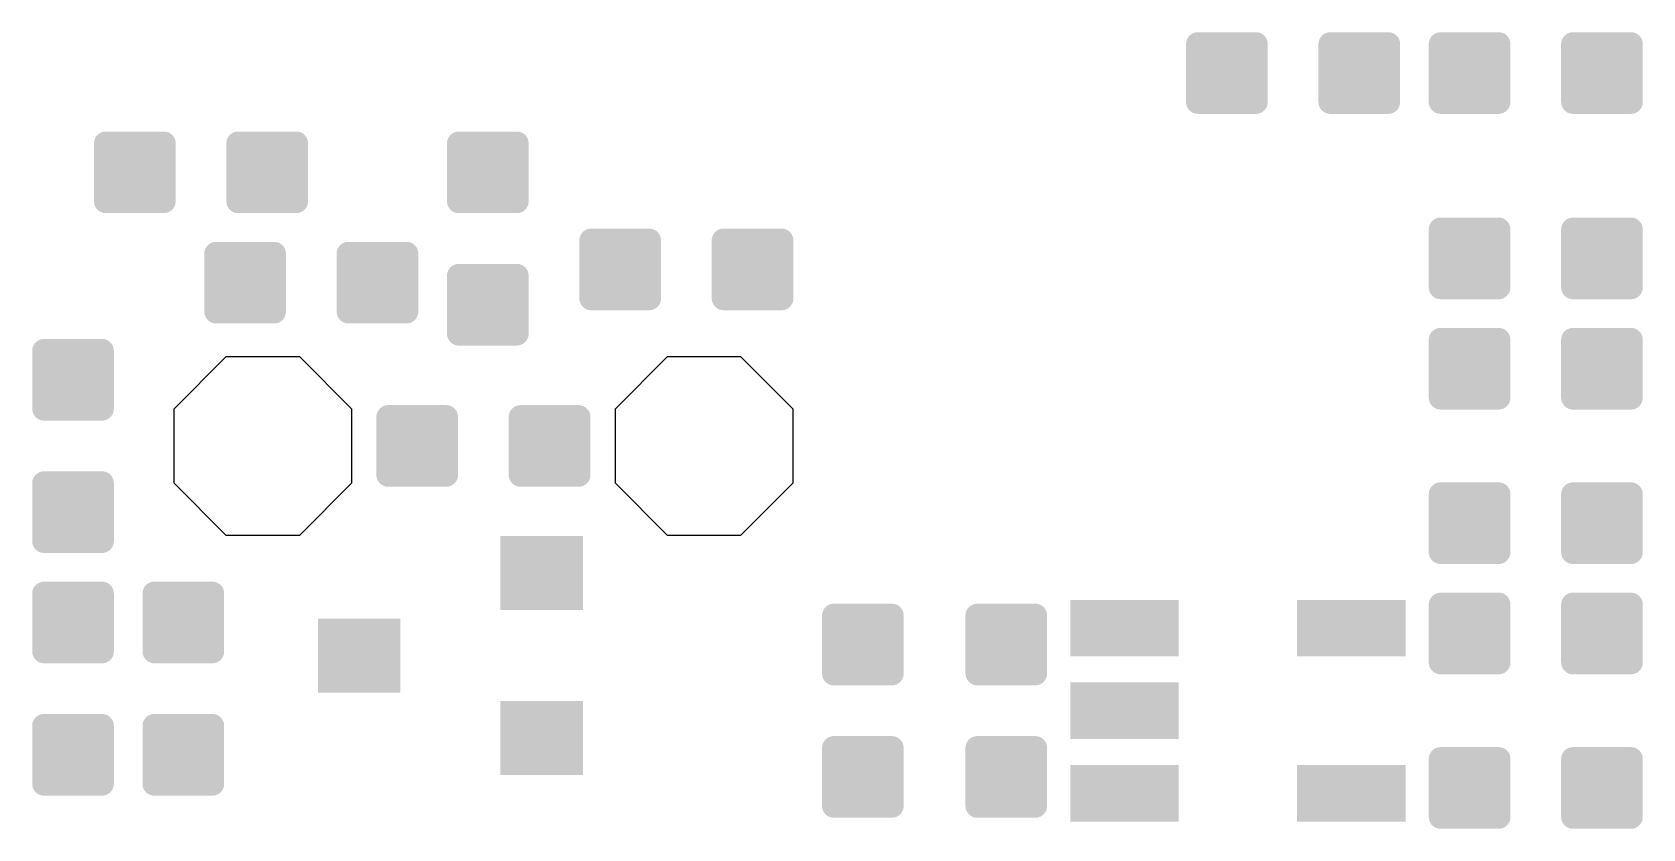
# Model space of a CAD drawing. Extents: x 1.7 to 90.8, y -4.9 to 4.9.
# Drawn here: x 26.76 to 45.3, y -4.41 to 4.76 of the extents above; entities that cross this region are included whole.
import ezdxf

# ---------------------------------------------------------------- set-up
doc = ezdxf.new("R2010")
doc.units = 0
doc.layers.add('16', color=132, linetype='CONTINUOUS')

# ---------------------------------------------------------------- blocks, each defined once
blk = doc.blocks.new('RECT')
blk.add_solid([(-0.5, -0.5), (0.5, -0.5), (-0.5, 0.5), (0.5, 0.5)])

msp = doc.modelspace()

# ---------------------------------------------------------------- linework, layer by layer
at = {"layer": '16'}
for p, q in [((28.9893, 1.0254), (28.3886, 0.4247)), ((29.8387, 1.0254), (28.9893, 1.0254)), ((30.4394, 0.4247), (29.8387, 1.0254)), ((34.0693, 1.0254), (33.4686, 0.4247)), ((34.9187, 1.0254), (34.0693, 1.0254)), ((35.5194, 0.4247), (34.9187, 1.0254)), ((28.3886, 0.4247), (28.3886, -0.4247)), ((30.4394, -0.4247), (30.4394, 0.4247)), ((33.4686, 0.4247), (33.4686, -0.4247)), ((35.5194, -0.4247), (35.5194, 0.4247)), ((28.3886, -0.4247), (28.9893, -1.0254)), ((29.8387, -1.0254), (30.4394, -0.4247)), ((33.4686, -0.4247), (34.0693, -1.0254)), ((34.9187, -1.0254), (35.5194, -0.4247)), ((28.9893, -1.0254), (29.8387, -1.0254)), ((34.0693, -1.0254), (34.9187, -1.0254))]:
    msp.add_line(p, q, dxfattribs=at)
at = {"layer": '16', "const_width": 0.1363}
for points in [[(40.1793, 4.6944, 1), (40.1793, 4.5582)], [(40.2474, 4.6263, 1), (40.1112, 4.6263)], [(40.9148, 4.6263, 1), (40.7786, 4.6263)], [(40.8467, 4.5582, 1), (40.8467, 4.6944)], [(41.7033, 4.6944, 1), (41.7033, 4.5582)], [(41.7714, 4.6263, 1), (41.6352, 4.6263)], [(42.4388, 4.6263, 1), (42.3026, 4.6263)], [(42.3707, 4.5582, 1), (42.3707, 4.6944)], [(42.9733, 4.6944, 1), (42.9733, 4.5582)], [(43.0414, 4.6263, 1), (42.9052, 4.6263)], [(43.7088, 4.6263, 1), (43.5726, 4.6263)], [(43.6407, 4.5582, 1), (43.6407, 4.6944)], [(44.4973, 4.6944, 1), (44.4973, 4.5582)], [(44.5654, 4.6263, 1), (44.4292, 4.6263)], [(45.2328, 4.6263, 1), (45.0966, 4.6263)], [(45.1647, 4.5582, 1), (45.1647, 4.6944)], [(40.1793, 4.5448, 1), (40.1793, 4.4086)], [(40.8467, 4.4086, 1), (40.8467, 4.5448)], [(41.7033, 4.5448, 1), (41.7033, 4.4086)], [(42.3707, 4.4086, 1), (42.3707, 4.5448)], [(42.9733, 4.5448, 1), (42.9733, 4.4086)], [(43.6407, 4.4086, 1), (43.6407, 4.5448)], [(44.4973, 4.5448, 1), (44.4973, 4.4086)], [(45.1647, 4.4086, 1), (45.1647, 4.5448)], [(40.1793, 4.2859, 1), (40.1793, 4.1497)], [(40.8467, 4.1497, 1), (40.8467, 4.2859)], [(41.7033, 4.2859, 1), (41.7033, 4.1497)], [(42.3707, 4.1497, 1), (42.3707, 4.2859)], [(42.9733, 4.2859, 1), (42.9733, 4.1497)], [(43.6407, 4.1497, 1), (43.6407, 4.2859)], [(44.4973, 4.2859, 1), (44.4973, 4.1497)], [(45.1647, 4.1497, 1), (45.1647, 4.2859)], [(40.1793, 4.027, 1), (40.1793, 3.8908)], [(40.8467, 3.8908, 1), (40.8467, 4.027)], [(41.7033, 4.027, 1), (41.7033, 3.8908)], [(42.3707, 3.8908, 1), (42.3707, 4.027)], [(42.9733, 4.027, 1), (42.9733, 3.8908)], [(43.6407, 3.8908, 1), (43.6407, 4.027)], [(44.4973, 4.027, 1), (44.4973, 3.8908)], [(45.1647, 3.8908, 1), (45.1647, 4.027)], [(40.1112, 3.9589, 1), (40.2474, 3.9589)], [(40.7786, 3.9589, 1), (40.9148, 3.9589)], [(41.6352, 3.9589, 1), (41.7714, 3.9589)], [(42.3026, 3.9589, 1), (42.4388, 3.9589)], [(42.9052, 3.9589, 1), (43.0414, 3.9589)], [(43.5726, 3.9589, 1), (43.7088, 3.9589)], [(44.4292, 3.9589, 1), (44.5654, 3.9589)], [(45.0966, 3.9589, 1), (45.2328, 3.9589)], [(27.6744, 3.4833, 1), (27.5382, 3.4833)], [(27.6063, 3.5514, 1), (27.6063, 3.4152)], [(28.3418, 3.4833, 1), (28.2056, 3.4833)], [(28.2737, 3.4152, 1), (28.2737, 3.5514)], [(29.1303, 3.5514, 1), (29.1303, 3.4152)], [(29.1984, 3.4833, 1), (29.0622, 3.4833)], [(29.8658, 3.4833, 1), (29.7296, 3.4833)], [(29.7977, 3.4152, 1), (29.7977, 3.5514)], [(31.7384, 3.4833, 1), (31.6022, 3.4833)], [(31.6703, 3.5514, 1), (31.6703, 3.4152)], [(32.4058, 3.4833, 1), (32.2696, 3.4833)], [(32.3377, 3.4152, 1), (32.3377, 3.5514)], [(27.6063, 3.4018, 1), (27.6063, 3.2656)], [(28.2737, 3.2656, 1), (28.2737, 3.4018)], [(29.1303, 3.4018, 1), (29.1303, 3.2656)], [(29.7977, 3.2656, 1), (29.7977, 3.4018)], [(31.6703, 3.4018, 1), (31.6703, 3.2656)], [(32.3377, 3.2656, 1), (32.3377, 3.4018)], [(27.6063, 3.1429, 1), (27.6063, 3.0067)], [(28.2737, 3.0067, 1), (28.2737, 3.1429)], [(29.1303, 3.1429, 1), (29.1303, 3.0067)], [(29.7977, 3.0067, 1), (29.7977, 3.1429)], [(31.6703, 3.1429, 1), (31.6703, 3.0067)], [(32.3377, 3.0067, 1), (32.3377, 3.1429)], [(27.5382, 2.8159, 1), (27.6744, 2.8159)], [(27.6063, 2.884, 1), (27.6063, 2.7478)], [(28.2056, 2.8159, 1), (28.3418, 2.8159)], [(28.2737, 2.7478, 1), (28.2737, 2.884)], [(29.1303, 2.884, 1), (29.1303, 2.7478)], [(29.0622, 2.8159, 1), (29.1984, 2.8159)], [(29.7296, 2.8159, 1), (29.8658, 2.8159)], [(29.7977, 2.7478, 1), (29.7977, 2.884)], [(31.6022, 2.8159, 1), (31.7384, 2.8159)], [(31.6703, 2.884, 1), (31.6703, 2.7478)], [(32.2696, 2.8159, 1), (32.4058, 2.8159)], [(32.3377, 2.7478, 1), (32.3377, 2.884)], [(43.0414, 2.4927, 1), (42.9052, 2.4927)], [(42.9733, 2.5608, 1), (42.9733, 2.4246)], [(43.7088, 2.4927, 1), (43.5726, 2.4927)], [(43.6407, 2.4246, 1), (43.6407, 2.5608)], [(44.4973, 2.5608, 1), (44.4973, 2.4246)], [(44.5654, 2.4927, 1), (44.4292, 2.4927)], [(45.2328, 2.4927, 1), (45.0966, 2.4927)], [(45.1647, 2.4246, 1), (45.1647, 2.5608)], [(33.2624, 2.3657, 1), (33.1262, 2.3657)], [(33.1943, 2.4338, 1), (33.1943, 2.2976)], [(33.9298, 2.3657, 1), (33.7936, 2.3657)], [(33.8617, 2.2976, 1), (33.8617, 2.4338)], [(34.7864, 2.3657, 1), (34.6502, 2.3657)], [(34.7183, 2.4338, 1), (34.7183, 2.2976)], [(35.4538, 2.3657, 1), (35.3176, 2.3657)], [(35.3857, 2.2976, 1), (35.3857, 2.4338)], [(42.9733, 2.4112, 1), (42.9733, 2.275)], [(43.6407, 2.275, 1), (43.6407, 2.4112)], [(44.4973, 2.4112, 1), (44.4973, 2.275)], [(45.1647, 2.275, 1), (45.1647, 2.4112)], [(28.8763, 2.2814, 1), (28.8763, 2.1452)], [(28.9444, 2.2133, 1), (28.8082, 2.2133)], [(29.6118, 2.2133, 1), (29.4756, 2.2133)], [(29.5437, 2.1452, 1), (29.5437, 2.2814)], [(30.4003, 2.2814, 1), (30.4003, 2.1452)], [(30.4684, 2.2133, 1), (30.3322, 2.2133)], [(31.1358, 2.2133, 1), (30.9996, 2.2133)], [(31.0677, 2.1452, 1), (31.0677, 2.2814)], [(33.1943, 2.2842, 1), (33.1943, 2.148)], [(33.8617, 2.148, 1), (33.8617, 2.2842)], [(34.7183, 2.2842, 1), (34.7183, 2.148)], [(35.3857, 2.148, 1), (35.3857, 2.2842)], [(28.8763, 2.1318, 1), (28.8763, 1.9956)], [(29.5437, 1.9956, 1), (29.5437, 2.1318)], [(30.4003, 2.1318, 1), (30.4003, 1.9956)], [(31.0677, 1.9956, 1), (31.0677, 2.1318)], [(31.7384, 1.9593, 1), (31.6022, 1.9593)], [(31.6703, 2.0274, 1), (31.6703, 1.8912)], [(32.4058, 1.9593, 1), (32.2696, 1.9593)], [(32.3377, 1.8912, 1), (32.3377, 2.0274)], [(33.1943, 2.0253, 1), (33.1943, 1.8891)], [(33.8617, 1.8891, 1), (33.8617, 2.0253)], [(34.7183, 2.0253, 1), (34.7183, 1.8891)], [(35.3857, 1.8891, 1), (35.3857, 2.0253)], [(42.9733, 2.1523, 1), (42.9733, 2.0161)], [(43.6407, 2.0161, 1), (43.6407, 2.1523)], [(44.4973, 2.1523, 1), (44.4973, 2.0161)], [(45.1647, 2.0161, 1), (45.1647, 2.1523)], [(28.8763, 1.8729, 1), (28.8763, 1.7367)], [(29.5437, 1.7367, 1), (29.5437, 1.8729)], [(30.4003, 1.8729, 1), (30.4003, 1.7367)], [(31.0677, 1.7367, 1), (31.0677, 1.8729)], [(31.6703, 1.8778, 1), (31.6703, 1.7416)], [(32.3377, 1.7416, 1), (32.3377, 1.8778)], [(42.9733, 1.8934, 1), (42.9733, 1.7572)], [(42.9052, 1.8253, 1), (43.0414, 1.8253)], [(43.5726, 1.8253, 1), (43.7088, 1.8253)], [(43.6407, 1.7572, 1), (43.6407, 1.8934)], [(44.4973, 1.8934, 1), (44.4973, 1.7572)], [(44.4292, 1.8253, 1), (44.5654, 1.8253)], [(45.0966, 1.8253, 1), (45.2328, 1.8253)], [(45.1647, 1.7572, 1), (45.1647, 1.8934)], [(28.8763, 1.614, 1), (28.8763, 1.4778)], [(29.5437, 1.4778, 1), (29.5437, 1.614)], [(30.4003, 1.614, 1), (30.4003, 1.4778)], [(31.0677, 1.4778, 1), (31.0677, 1.614)], [(31.6703, 1.6189, 1), (31.6703, 1.4827)], [(32.3377, 1.4827, 1), (32.3377, 1.6189)], [(33.1943, 1.7664, 1), (33.1943, 1.6302)], [(33.1262, 1.6983, 1), (33.2624, 1.6983)], [(33.7936, 1.6983, 1), (33.9298, 1.6983)], [(33.8617, 1.6302, 1), (33.8617, 1.7664)], [(34.7183, 1.7664, 1), (34.7183, 1.6302)], [(34.6502, 1.6983, 1), (34.7864, 1.6983)], [(35.3176, 1.6983, 1), (35.4538, 1.6983)], [(35.3857, 1.6302, 1), (35.3857, 1.7664)], [(28.8082, 1.5459, 1), (28.9444, 1.5459)], [(29.4756, 1.5459, 1), (29.6118, 1.5459)], [(30.3322, 1.5459, 1), (30.4684, 1.5459)], [(30.9996, 1.5459, 1), (31.1358, 1.5459)], [(31.6022, 1.2919, 1), (31.7384, 1.2919)], [(31.6703, 1.36, 1), (31.6703, 1.2238)], [(32.2696, 1.2919, 1), (32.4058, 1.2919)], [(32.3377, 1.2238, 1), (32.3377, 1.36)], [(43.0414, 1.2227, 1), (42.9052, 1.2227)], [(42.9733, 1.2908, 1), (42.9733, 1.1546)], [(43.7088, 1.2227, 1), (43.5726, 1.2227)], [(43.6407, 1.1546, 1), (43.6407, 1.2908)], [(44.5654, 1.2227, 1), (44.4292, 1.2227)], [(44.4973, 1.2908, 1), (44.4973, 1.1546)], [(45.2328, 1.2227, 1), (45.0966, 1.2227)], [(45.1647, 1.1546, 1), (45.1647, 1.2908)], [(26.9632, 1.0957, 1), (26.827, 1.0957)], [(26.8951, 1.1638, 1), (26.8951, 1.0276)], [(27.6306, 1.0957, 1), (27.4944, 1.0957)], [(27.5625, 1.0276, 1), (27.5625, 1.1638)], [(42.9733, 1.1412, 1), (42.9733, 1.005)], [(43.6407, 1.005, 1), (43.6407, 1.1412)], [(44.4973, 1.1412, 1), (44.4973, 1.005)], [(45.1647, 1.005, 1), (45.1647, 1.1412)], [(26.8951, 1.0142, 1), (26.8951, 0.878)], [(27.5625, 0.878, 1), (27.5625, 1.0142)], [(42.9733, 0.8823, 1), (42.9733, 0.7461)], [(43.6407, 0.7461, 1), (43.6407, 0.8823)], [(44.4973, 0.8823, 1), (44.4973, 0.7461)], [(45.1647, 0.7461, 1), (45.1647, 0.8823)], [(26.8951, 0.7553, 1), (26.8951, 0.6191)], [(27.5625, 0.6191, 1), (27.5625, 0.7553)], [(26.8951, 0.4964, 1), (26.8951, 0.3602)], [(27.5625, 0.3602, 1), (27.5625, 0.4964)], [(42.9733, 0.6234, 1), (42.9733, 0.4872)], [(42.9052, 0.5553, 1), (43.0414, 0.5553)], [(43.5726, 0.5553, 1), (43.7088, 0.5553)], [(43.6407, 0.4872, 1), (43.6407, 0.6234)], [(44.4973, 0.6234, 1), (44.4973, 0.4872)], [(44.4292, 0.5553, 1), (44.5654, 0.5553)], [(45.0966, 0.5553, 1), (45.2328, 0.5553)], [(45.1647, 0.4872, 1), (45.1647, 0.6234)], [(26.827, 0.4283, 1), (26.9632, 0.4283)], [(27.4944, 0.4283, 1), (27.6306, 0.4283)], [(30.8575, 0.4018, 1), (30.8575, 0.2656)], [(30.9256, 0.3337, 1), (30.7894, 0.3337)], [(31.593, 0.3337, 1), (31.4568, 0.3337)], [(31.5249, 0.2656, 1), (31.5249, 0.4018)], [(32.3815, 0.4018, 1), (32.3815, 0.2656)], [(32.4496, 0.3337, 1), (32.3134, 0.3337)], [(33.117, 0.3337, 1), (32.9808, 0.3337)], [(33.0489, 0.2656, 1), (33.0489, 0.4018)], [(30.8575, 0.2522, 1), (30.8575, 0.116)], [(31.5249, 0.116, 1), (31.5249, 0.2522)], [(32.3815, 0.2522, 1), (32.3815, 0.116)], [(33.0489, 0.116, 1), (33.0489, 0.2522)], [(30.8575, -0.0067, 1), (30.8575, -0.1429)], [(31.5249, -0.1429, 1), (31.5249, -0.0067)], [(32.3815, -0.0067, 1), (32.3815, -0.1429)], [(33.0489, -0.1429, 1), (33.0489, -0.0067)], [(26.9632, -0.4283, 1), (26.827, -0.4283)], [(26.8951, -0.3602, 1), (26.8951, -0.4964)], [(27.6306, -0.4283, 1), (27.4944, -0.4283)], [(27.5625, -0.4964, 1), (27.5625, -0.3602)], [(30.8575, -0.2656, 1), (30.8575, -0.4018)], [(30.7894, -0.3337, 1), (30.9256, -0.3337)], [(31.4568, -0.3337, 1), (31.593, -0.3337)], [(31.5249, -0.4018, 1), (31.5249, -0.2656)], [(32.3815, -0.2656, 1), (32.3815, -0.4018)], [(32.3134, -0.3337, 1), (32.4496, -0.3337)], [(32.9808, -0.3337, 1), (33.117, -0.3337)], [(33.0489, -0.4018, 1), (33.0489, -0.2656)], [(26.8951, -0.5098, 1), (26.8951, -0.646)], [(27.5625, -0.646, 1), (27.5625, -0.5098)], [(43.0414, -0.5553, 1), (42.9052, -0.5553)], [(42.9733, -0.4872, 1), (42.9733, -0.6234)], [(43.7088, -0.5553, 1), (43.5726, -0.5553)], [(43.6407, -0.6234, 1), (43.6407, -0.4872)], [(44.5654, -0.5553, 1), (44.4292, -0.5553)], [(44.4973, -0.4872, 1), (44.4973, -0.6234)], [(45.2328, -0.5553, 1), (45.0966, -0.5553)], [(45.1647, -0.6234, 1), (45.1647, -0.4872)], [(26.8951, -0.7687, 1), (26.8951, -0.9049)], [(27.5625, -0.9049, 1), (27.5625, -0.7687)], [(42.9733, -0.6368, 1), (42.9733, -0.773)], [(43.6407, -0.773, 1), (43.6407, -0.6368)], [(44.4973, -0.6368, 1), (44.4973, -0.773)], [(45.1647, -0.773, 1), (45.1647, -0.6368)], [(42.9733, -0.8957, 1), (42.9733, -1.0319)], [(43.6407, -1.0319, 1), (43.6407, -0.8957)], [(44.4973, -0.8957, 1), (44.4973, -1.0319)], [(45.1647, -1.0319, 1), (45.1647, -0.8957)], [(26.8951, -1.0276, 1), (26.8951, -1.1638)], [(26.827, -1.0957, 1), (26.9632, -1.0957)], [(27.4944, -1.0957, 1), (27.6306, -1.0957)], [(27.5625, -1.1638, 1), (27.5625, -1.0276)], [(42.9733, -1.1546, 1), (42.9733, -1.2908)], [(43.6407, -1.2908, 1), (43.6407, -1.1546)], [(44.4973, -1.1546, 1), (44.4973, -1.2908)], [(45.1647, -1.2908, 1), (45.1647, -1.1546)], [(42.9052, -1.2227, 1), (43.0414, -1.2227)], [(43.5726, -1.2227, 1), (43.7088, -1.2227)], [(44.4292, -1.2227, 1), (44.5654, -1.2227)], [(45.0966, -1.2227, 1), (45.2328, -1.2227)], [(26.9632, -1.6983, 1), (26.827, -1.6983)], [(26.8951, -1.6302, 1), (26.8951, -1.7664)], [(27.6306, -1.6983, 1), (27.4944, -1.6983)], [(27.5625, -1.7664, 1), (27.5625, -1.6302)], [(28.1651, -1.6302, 1), (28.1651, -1.7664)], [(28.2332, -1.6983, 1), (28.097, -1.6983)], [(28.9006, -1.6983, 1), (28.7644, -1.6983)], [(28.8325, -1.7664, 1), (28.8325, -1.6302)], [(26.8951, -1.7798, 1), (26.8951, -1.916)], [(27.5625, -1.916, 1), (27.5625, -1.7798)], [(28.1651, -1.7798, 1), (28.1651, -1.916)], [(28.8325, -1.916, 1), (28.8325, -1.7798)], [(36.0564, -1.9523, 1), (35.9202, -1.9523)], [(35.9883, -1.8842, 1), (35.9883, -2.0204)], [(36.7238, -1.9523, 1), (36.5876, -1.9523)], [(36.6557, -2.0204, 1), (36.6557, -1.8842)], [(37.7074, -1.9523, 1), (37.5712, -1.9523)], [(37.6393, -1.8842, 1), (37.6393, -2.0204)], [(38.3748, -1.9523, 1), (38.2386, -1.9523)], [(38.3067, -2.0204, 1), (38.3067, -1.8842)], [(43.0414, -1.8253, 1), (42.9052, -1.8253)], [(42.9733, -1.7572, 1), (42.9733, -1.8934)], [(42.9733, -1.9068, 1), (42.9733, -2.043)], [(43.7088, -1.8253, 1), (43.5726, -1.8253)], [(43.6407, -1.8934, 1), (43.6407, -1.7572)], [(43.6407, -2.043, 1), (43.6407, -1.9068)], [(44.4973, -1.7572, 1), (44.4973, -1.8934)], [(44.5654, -1.8253, 1), (44.4292, -1.8253)], [(44.4973, -1.9068, 1), (44.4973, -2.043)], [(45.2328, -1.8253, 1), (45.0966, -1.8253)], [(45.1647, -1.8934, 1), (45.1647, -1.7572)], [(45.1647, -2.043, 1), (45.1647, -1.9068)], [(26.8951, -2.0387, 1), (26.8951, -2.1749)], [(27.5625, -2.1749, 1), (27.5625, -2.0387)], [(28.1651, -2.0387, 1), (28.1651, -2.1749)], [(28.8325, -2.1749, 1), (28.8325, -2.0387)], [(35.9883, -2.0338, 1), (35.9883, -2.17)], [(36.6557, -2.17, 1), (36.6557, -2.0338)], [(37.6393, -2.0338, 1), (37.6393, -2.17)], [(38.3067, -2.17, 1), (38.3067, -2.0338)], [(35.9883, -2.2927, 1), (35.9883, -2.4289)], [(36.6557, -2.4289, 1), (36.6557, -2.2927)], [(37.6393, -2.2927, 1), (37.6393, -2.4289)], [(38.3067, -2.4289, 1), (38.3067, -2.2927)], [(42.9733, -2.1657, 1), (42.9733, -2.3019)], [(43.6407, -2.3019, 1), (43.6407, -2.1657)], [(44.4973, -2.1657, 1), (44.4973, -2.3019)], [(45.1647, -2.3019, 1), (45.1647, -2.1657)], [(26.8951, -2.2976, 1), (26.8951, -2.4338)], [(26.827, -2.3657, 1), (26.9632, -2.3657)], [(27.4944, -2.3657, 1), (27.6306, -2.3657)], [(27.5625, -2.4338, 1), (27.5625, -2.2976)], [(28.1651, -2.2976, 1), (28.1651, -2.4338)], [(28.097, -2.3657, 1), (28.2332, -2.3657)], [(28.7644, -2.3657, 1), (28.9006, -2.3657)], [(28.8325, -2.4338, 1), (28.8325, -2.2976)], [(42.9733, -2.4246, 1), (42.9733, -2.5608)], [(43.6407, -2.5608, 1), (43.6407, -2.4246)], [(44.4973, -2.4246, 1), (44.4973, -2.5608)], [(45.1647, -2.5608, 1), (45.1647, -2.4246)], [(35.9883, -2.5516, 1), (35.9883, -2.6878)], [(35.9202, -2.6197, 1), (36.0564, -2.6197)], [(36.5876, -2.6197, 1), (36.7238, -2.6197)], [(36.6557, -2.6878, 1), (36.6557, -2.5516)], [(37.6393, -2.5516, 1), (37.6393, -2.6878)], [(37.5712, -2.6197, 1), (37.7074, -2.6197)], [(38.2386, -2.6197, 1), (38.3748, -2.6197)], [(38.3067, -2.6878, 1), (38.3067, -2.5516)], [(42.9052, -2.4927, 1), (43.0414, -2.4927)], [(43.5726, -2.4927, 1), (43.7088, -2.4927)], [(44.4292, -2.4927, 1), (44.5654, -2.4927)], [(45.0966, -2.4927, 1), (45.2328, -2.4927)], [(26.8951, -3.1542, 1), (26.8951, -3.2904)], [(26.9632, -3.2223, 1), (26.827, -3.2223)], [(27.6306, -3.2223, 1), (27.4944, -3.2223)], [(27.5625, -3.2904, 1), (27.5625, -3.1542)], [(28.1651, -3.1542, 1), (28.1651, -3.2904)], [(28.2332, -3.2223, 1), (28.097, -3.2223)], [(28.9006, -3.2223, 1), (28.7644, -3.2223)], [(28.8325, -3.2904, 1), (28.8325, -3.1542)], [(26.8951, -3.3038, 1), (26.8951, -3.44)], [(27.5625, -3.44, 1), (27.5625, -3.3038)], [(28.1651, -3.3038, 1), (28.1651, -3.44)], [(28.8325, -3.44, 1), (28.8325, -3.3038)], [(26.8951, -3.5627, 1), (26.8951, -3.6989)], [(27.5625, -3.6989, 1), (27.5625, -3.5627)], [(28.1651, -3.5627, 1), (28.1651, -3.6989)], [(28.8325, -3.6989, 1), (28.8325, -3.5627)], [(35.9883, -3.4082, 1), (35.9883, -3.5444)], [(36.0564, -3.4763, 1), (35.9202, -3.4763)], [(35.9883, -3.5578, 1), (35.9883, -3.694)], [(36.7238, -3.4763, 1), (36.5876, -3.4763)], [(36.6557, -3.5444, 1), (36.6557, -3.4082)], [(36.6557, -3.694, 1), (36.6557, -3.5578)], [(37.7074, -3.4763, 1), (37.5712, -3.4763)], [(37.6393, -3.4082, 1), (37.6393, -3.5444)], [(37.6393, -3.5578, 1), (37.6393, -3.694)], [(38.3748, -3.4763, 1), (38.2386, -3.4763)], [(38.3067, -3.5444, 1), (38.3067, -3.4082)], [(38.3067, -3.694, 1), (38.3067, -3.5578)], [(42.9733, -3.5352, 1), (42.9733, -3.6714)], [(43.0414, -3.6033, 1), (42.9052, -3.6033)], [(43.7088, -3.6033, 1), (43.5726, -3.6033)], [(43.6407, -3.6714, 1), (43.6407, -3.5352)], [(44.4973, -3.5352, 1), (44.4973, -3.6714)], [(44.5654, -3.6033, 1), (44.4292, -3.6033)], [(45.2328, -3.6033, 1), (45.0966, -3.6033)], [(45.1647, -3.6714, 1), (45.1647, -3.5352)], [(42.9733, -3.6848, 1), (42.9733, -3.821)], [(43.6407, -3.821, 1), (43.6407, -3.6848)], [(44.4973, -3.6848, 1), (44.4973, -3.821)], [(45.1647, -3.821, 1), (45.1647, -3.6848)], [(26.8951, -3.8216, 1), (26.8951, -3.9578)], [(26.827, -3.8897, 1), (26.9632, -3.8897)], [(27.4944, -3.8897, 1), (27.6306, -3.8897)], [(27.5625, -3.9578, 1), (27.5625, -3.8216)], [(28.1651, -3.8216, 1), (28.1651, -3.9578)], [(28.097, -3.8897, 1), (28.2332, -3.8897)], [(28.7644, -3.8897, 1), (28.9006, -3.8897)], [(28.8325, -3.9578, 1), (28.8325, -3.8216)], [(35.9883, -3.8167, 1), (35.9883, -3.9529)], [(36.6557, -3.9529, 1), (36.6557, -3.8167)], [(37.6393, -3.8167, 1), (37.6393, -3.9529)], [(38.3067, -3.9529, 1), (38.3067, -3.8167)], [(42.9733, -3.9437, 1), (42.9733, -4.0799)], [(43.6407, -4.0799, 1), (43.6407, -3.9437)], [(44.4973, -3.9437, 1), (44.4973, -4.0799)], [(45.1647, -4.0799, 1), (45.1647, -3.9437)], [(35.9883, -4.0756, 1), (35.9883, -4.2118)], [(35.9202, -4.1437, 1), (36.0564, -4.1437)], [(36.5876, -4.1437, 1), (36.7238, -4.1437)], [(36.6557, -4.2118, 1), (36.6557, -4.0756)], [(37.6393, -4.0756, 1), (37.6393, -4.2118)], [(37.5712, -4.1437, 1), (37.7074, -4.1437)], [(38.2386, -4.1437, 1), (38.3748, -4.1437)], [(38.3067, -4.2118, 1), (38.3067, -4.0756)], [(42.9733, -4.2026, 1), (42.9733, -4.3388)], [(42.9052, -4.2707, 1), (43.0414, -4.2707)], [(43.5726, -4.2707, 1), (43.7088, -4.2707)], [(43.6407, -4.3388, 1), (43.6407, -4.2026)], [(44.4973, -4.2026, 1), (44.4973, -4.3388)], [(44.4292, -4.2707, 1), (44.5654, -4.2707)], [(45.0966, -4.2707, 1), (45.2328, -4.2707)], [(45.1647, -4.3388, 1), (45.1647, -4.2026)]]:
    msp.add_lwpolyline(points, format="xyb", dxfattribs=at)
at = {"layer": '16', "const_width": 0.2725}
for points in [[(40.8467, 4.6263), (40.1793, 4.6263)], [(40.1793, 3.9589), (40.1793, 4.6263)], [(40.8467, 4.6263), (40.8467, 3.9589)], [(42.3707, 4.6263), (41.7033, 4.6263)], [(41.7033, 3.9589), (41.7033, 4.6263)], [(42.3707, 4.6263), (42.3707, 3.9589)], [(43.6407, 4.6263), (42.9733, 4.6263)], [(42.9733, 3.9589), (42.9733, 4.6263)], [(43.6407, 4.6263), (43.6407, 3.9589)], [(44.4973, 4.6263), (45.1647, 4.6263)], [(44.4973, 3.9589), (44.4973, 4.6263)], [(45.1647, 4.6263), (45.1647, 3.9589)], [(40.8467, 4.4767), (40.1793, 4.4767)], [(42.3707, 4.4767), (41.7033, 4.4767)], [(43.6407, 4.4767), (42.9733, 4.4767)], [(45.1647, 4.4767), (44.4973, 4.4767)], [(40.1793, 4.2178), (40.8467, 4.2178)], [(41.7033, 4.2178), (42.3707, 4.2178)], [(42.9733, 4.2178), (43.6407, 4.2178)], [(44.4973, 4.2178), (45.1647, 4.2178)], [(40.8467, 3.9589), (40.1793, 3.9589)], [(42.3707, 3.9589), (41.7033, 3.9589)], [(43.6407, 3.9589), (42.9733, 3.9589)], [(45.1647, 3.9589), (44.4973, 3.9589)], [(28.2737, 3.4833), (27.6063, 3.4833)], [(27.6063, 2.8159), (27.6063, 3.4833)], [(28.2737, 3.4833), (28.2737, 2.8159)], [(29.7977, 3.4833), (29.1303, 3.4833)], [(29.1303, 2.8159), (29.1303, 3.4833)], [(29.7977, 3.4833), (29.7977, 2.8159)], [(31.6703, 2.8159), (31.6703, 3.4833)], [(31.6703, 3.4833), (32.3377, 3.4833)], [(32.3377, 3.4833), (32.3377, 2.8159)], [(28.2737, 3.3337), (27.6063, 3.3337)], [(29.7977, 3.3337), (29.1303, 3.3337)], [(32.3377, 3.3337), (31.6703, 3.3337)], [(27.6063, 3.0748), (28.2737, 3.0748)], [(29.1303, 3.0748), (29.7977, 3.0748)], [(31.6703, 3.0748), (32.3377, 3.0748)], [(28.2737, 2.8159), (27.6063, 2.8159)], [(29.7977, 2.8159), (29.1303, 2.8159)], [(32.3377, 2.8159), (31.6703, 2.8159)], [(42.9733, 1.8253), (42.9733, 2.4927)], [(42.9733, 2.4927), (43.6407, 2.4927)], [(43.6407, 2.4927), (43.6407, 1.8253)], [(44.4973, 1.8253), (44.4973, 2.4927)], [(44.4973, 2.4927), (45.1647, 2.4927)], [(45.1647, 2.4927), (45.1647, 1.8253)], [(33.1943, 1.6983), (33.1943, 2.3657)], [(33.1943, 2.3657), (33.8617, 2.3657)], [(33.8617, 2.3657), (33.8617, 1.6983)], [(34.7183, 1.6983), (34.7183, 2.3657)], [(34.7183, 2.3657), (35.3857, 2.3657)], [(35.3857, 2.3657), (35.3857, 1.6983)], [(42.9733, 2.3431), (43.6407, 2.3431)], [(44.4973, 2.3431), (45.1647, 2.3431)], [(29.5437, 2.2133), (28.8763, 2.2133)], [(28.8763, 1.5459), (28.8763, 2.2133)], [(29.5437, 2.2133), (29.5437, 1.5459)], [(31.0677, 2.2133), (30.4003, 2.2133)], [(30.4003, 1.5459), (30.4003, 2.2133)], [(31.0677, 2.2133), (31.0677, 1.5459)], [(33.1943, 2.2161), (33.8617, 2.2161)], [(34.7183, 2.2161), (35.3857, 2.2161)], [(29.5437, 2.0637), (28.8763, 2.0637)], [(31.0677, 2.0637), (30.4003, 2.0637)], [(31.6703, 1.9593), (31.6703, 1.2919)], [(31.6703, 1.9593), (32.3377, 1.9593)], [(32.3377, 1.9593), (32.3377, 1.2919)], [(33.8617, 1.9572), (33.1943, 1.9572)], [(35.3857, 1.9572), (34.7183, 1.9572)], [(43.6407, 2.0842), (42.9733, 2.0842)], [(45.1647, 2.0842), (44.4973, 2.0842)], [(28.8763, 1.8048), (29.5437, 1.8048)], [(30.4003, 1.8048), (31.0677, 1.8048)], [(32.3377, 1.8097), (31.6703, 1.8097)], [(42.9733, 1.8253), (43.6407, 1.8253)], [(44.4973, 1.8253), (45.1647, 1.8253)], [(29.5437, 1.5459), (28.8763, 1.5459)], [(31.0677, 1.5459), (30.4003, 1.5459)], [(31.6703, 1.5508), (32.3377, 1.5508)], [(33.1943, 1.6983), (33.8617, 1.6983)], [(34.7183, 1.6983), (35.3857, 1.6983)], [(32.3377, 1.2919), (31.6703, 1.2919)], [(42.9733, 0.5553), (42.9733, 1.2227)], [(42.9733, 1.2227), (43.6407, 1.2227)], [(43.6407, 1.2227), (43.6407, 0.5553)], [(44.4973, 0.5553), (44.4973, 1.2227)], [(44.4973, 1.2227), (45.1647, 1.2227)], [(45.1647, 1.2227), (45.1647, 0.5553)], [(26.8951, 0.4283), (26.8951, 1.0957)], [(26.8951, 1.0957), (27.5625, 1.0957)], [(27.5625, 0.4283), (27.5625, 1.0957)], [(42.9733, 1.0731), (43.6407, 1.0731)], [(44.4973, 1.0731), (45.1647, 1.0731)], [(26.8951, 0.9461), (27.5625, 0.9461)], [(43.6407, 0.8142), (42.9733, 0.8142)], [(45.1647, 0.8142), (44.4973, 0.8142)], [(27.5625, 0.6872), (26.8951, 0.6872)], [(27.5625, 0.4283), (26.8951, 0.4283)], [(43.6407, 0.5553), (42.9733, 0.5553)], [(44.4973, 0.5553), (45.1647, 0.5553)], [(31.5249, 0.3337), (30.8575, 0.3337)], [(30.8575, -0.3337), (30.8575, 0.3337)], [(31.5249, 0.3337), (31.5249, -0.3337)], [(32.3815, 0.3337), (33.0489, 0.3337)], [(32.3815, -0.3337), (32.3815, 0.3337)], [(33.0489, 0.3337), (33.0489, -0.3337)], [(31.5249, 0.1841), (30.8575, 0.1841)], [(33.0489, 0.1841), (32.3815, 0.1841)], [(30.8575, -0.0748), (31.5249, -0.0748)], [(32.3815, -0.0748), (33.0489, -0.0748)], [(26.8951, -1.0957), (26.8951, -0.4283)], [(26.8951, -0.4283), (27.5625, -0.4283)], [(27.5625, -0.4283), (27.5625, -1.0957)], [(31.5249, -0.3337), (30.8575, -0.3337)], [(33.0489, -0.3337), (32.3815, -0.3337)], [(26.8951, -0.5779), (27.5625, -0.5779)], [(42.9733, -1.2227), (42.9733, -0.5553)], [(42.9733, -0.5553), (43.6407, -0.5553)], [(43.6407, -0.5553), (43.6407, -1.2227)], [(44.4973, -1.2227), (44.4973, -0.5553)], [(44.4973, -0.5553), (45.1647, -0.5553)], [(45.1647, -0.5553), (45.1647, -1.2227)], [(27.5625, -0.8368), (26.8951, -0.8368)], [(42.9733, -0.7049), (43.6407, -0.7049)], [(44.4973, -0.7049), (45.1647, -0.7049)], [(43.6407, -0.9638), (42.9733, -0.9638)], [(45.1647, -0.9638), (44.4973, -0.9638)], [(27.5625, -1.0957), (26.8951, -1.0957)], [(43.6407, -1.2227), (42.9733, -1.2227)], [(44.4973, -1.2227), (45.1647, -1.2227)], [(26.8951, -2.3657), (26.8951, -1.6983)], [(26.8951, -1.6983), (27.5625, -1.6983)], [(27.5625, -2.3657), (27.5625, -1.6983)], [(28.1651, -2.3657), (28.1651, -1.6983)], [(28.1651, -1.6983), (28.8325, -1.6983)], [(28.8325, -2.3657), (28.8325, -1.6983)], [(26.8951, -1.8479), (27.5625, -1.8479)], [(28.1651, -1.8479), (28.8325, -1.8479)], [(35.9883, -2.6197), (35.9883, -1.9523)], [(35.9883, -1.9523), (36.6557, -1.9523)], [(36.6557, -2.6197), (36.6557, -1.9523)], [(37.6393, -2.6197), (37.6393, -1.9523)], [(37.6393, -1.9523), (38.3067, -1.9523)], [(38.3067, -2.6197), (38.3067, -1.9523)], [(43.6407, -1.8253), (42.9733, -1.8253)], [(42.9733, -2.4927), (42.9733, -1.8253)], [(43.6407, -1.9749), (42.9733, -1.9749)], [(43.6407, -1.8253), (43.6407, -2.4927)], [(44.4973, -1.8253), (45.1647, -1.8253)], [(44.4973, -2.4927), (44.4973, -1.8253)], [(45.1647, -1.9749), (44.4973, -1.9749)], [(45.1647, -1.8253), (45.1647, -2.4927)], [(27.5625, -2.1068), (26.8951, -2.1068)], [(28.8325, -2.1068), (28.1651, -2.1068)], [(35.9883, -2.1019), (36.6557, -2.1019)], [(37.6393, -2.1019), (38.3067, -2.1019)], [(36.6557, -2.3608), (35.9883, -2.3608)], [(38.3067, -2.3608), (37.6393, -2.3608)], [(42.9733, -2.2338), (43.6407, -2.2338)], [(44.4973, -2.2338), (45.1647, -2.2338)], [(27.5625, -2.3657), (26.8951, -2.3657)], [(28.8325, -2.3657), (28.1651, -2.3657)], [(43.6407, -2.4927), (42.9733, -2.4927)], [(45.1647, -2.4927), (44.4973, -2.4927)], [(36.6557, -2.6197), (35.9883, -2.6197)], [(38.3067, -2.6197), (37.6393, -2.6197)], [(26.8951, -3.8897), (26.8951, -3.2223)], [(26.8951, -3.2223), (27.5625, -3.2223)], [(27.5625, -3.2223), (27.5625, -3.8897)], [(28.1651, -3.8897), (28.1651, -3.2223)], [(28.1651, -3.2223), (28.8325, -3.2223)], [(28.8325, -3.2223), (28.8325, -3.8897)], [(26.8951, -3.3719), (27.5625, -3.3719)], [(28.1651, -3.3719), (28.8325, -3.3719)], [(27.5625, -3.6308), (26.8951, -3.6308)], [(28.8325, -3.6308), (28.1651, -3.6308)], [(35.9883, -4.1437), (35.9883, -3.4763)], [(35.9883, -3.4763), (36.6557, -3.4763)], [(35.9883, -3.6259), (36.6557, -3.6259)], [(36.6557, -3.4763), (36.6557, -4.1437)], [(37.6393, -4.1437), (37.6393, -3.4763)], [(37.6393, -3.4763), (38.3067, -3.4763)], [(37.6393, -3.6259), (38.3067, -3.6259)], [(38.3067, -3.4763), (38.3067, -4.1437)], [(43.6407, -3.6033), (42.9733, -3.6033)], [(42.9733, -4.2707), (42.9733, -3.6033)], [(43.6407, -3.6033), (43.6407, -4.2707)], [(44.4973, -3.6033), (45.1647, -3.6033)], [(44.4973, -4.2707), (44.4973, -3.6033)], [(45.1647, -3.6033), (45.1647, -4.2707)], [(43.6407, -3.7529), (42.9733, -3.7529)], [(45.1647, -3.7529), (44.4973, -3.7529)], [(27.5625, -3.8897), (26.8951, -3.8897)], [(28.8325, -3.8897), (28.1651, -3.8897)], [(36.6557, -3.8848), (35.9883, -3.8848)], [(38.3067, -3.8848), (37.6393, -3.8848)], [(42.9733, -4.0118), (43.6407, -4.0118)], [(44.4973, -4.0118), (45.1647, -4.0118)], [(36.6557, -4.1437), (35.9883, -4.1437)], [(38.3067, -4.1437), (37.6393, -4.1437)], [(43.6407, -4.2707), (42.9733, -4.2707)], [(45.1647, -4.2707), (44.4973, -4.2707)]]:
    msp.add_lwpolyline(points, dxfattribs=at)

# ---------------------------------------------------------------- block references
at = {"layer": '16'}
for p, xscale, yscale in [((32.623, -1.463), 0.9508, 0.8508), ((39.334, -2.098), 1.2508, 0.6508), ((41.946, -2.098), 1.2508, 0.6508), ((30.523, -2.413), 0.9508, 0.8508), ((39.334, -3.048), 1.2508, 0.6508), ((32.623, -3.363), 0.9508, 0.8508), ((39.334, -3.998), 1.2508, 0.6508), ((41.946, -3.998), 1.2508, 0.6508)]:
    msp.add_blockref('RECT', p, dxfattribs=dict(at, xscale=xscale, yscale=yscale))

doc.saveas('drawing.dxf')
